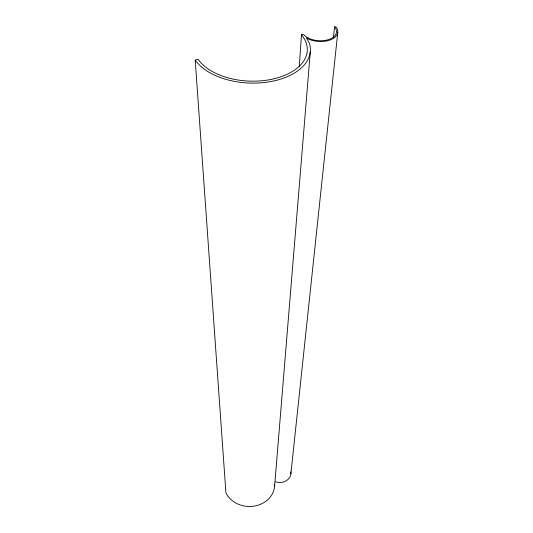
<?xml version="1.0" encoding="UTF-8"?>
<svg xmlns="http://www.w3.org/2000/svg" width="533" height="533" viewBox="0 0 533 533"><rect width="100%" height="100%" fill="white"/><g stroke="black" fill="none" stroke-linecap="round" stroke-linejoin="round"><path stroke-width="0.8" d="M299.306 66.299L301.485 34.778L303.33 34.339L305.889 36.65L309.367 38.563A17.529 9.974 4.4 0 0 330.72 38.756A17.529 9.974 4.4 0 0 334.544 26.923L335.69 26.65A18.828 10.713 4.4 0 1 331.593 39.369A18.828 10.713 4.4 0 1 308.64 39.156L306.408 37.93L309.2 42.76A59.869 34.865 2.2 0 1 267.966 82.029A59.869 34.865 2.2 0 1 195.205 60.042L225.939 492.992A25.417 22.013 2.3 0 0 253.368 506.237A25.417 22.013 2.3 0 0 274.575 486.562L310.293 51.834M333.431 37.683L334.544 26.923M290.891 473.697L337.795 32.167M195.205 60.042L198.136 59.35A56.758 33.053 2.2 0 0 273.929 78.804A56.758 33.053 2.2 0 0 301.485 34.778M274.448 484.237L274.575 486.562M290.831 471.778A11.42 9.787 5.9 0 1 275.661 481.792"/></g></svg>
